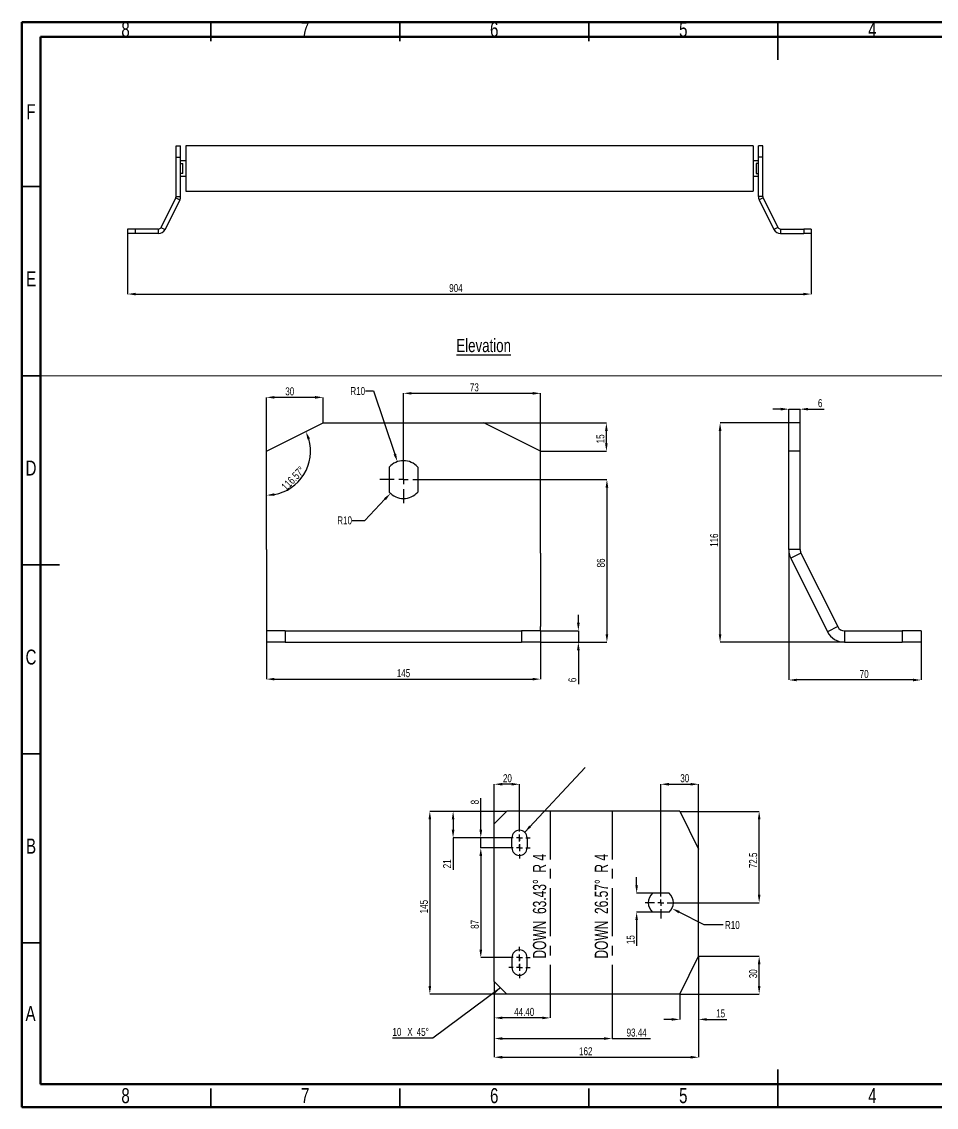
# Model space of a CAD drawing. Header units: millimetres. Extents: x 41 to 1868, y -696 to 319.
# Drawn here: x 40.8 to 282.6, y -696.3 to -409.2 of the extents above; entities that cross this region are included whole.
import ezdxf

# ---------------------------------------------------------------- set-up
doc = ezdxf.new("R2010")
doc.units = ezdxf.units.MM
doc.header["$PDSIZE"] = -1
doc.linetypes.add('CENTERX2', pattern=[20.32, 12.7, -2.54, 2.54, -2.54])
doc.layers.add('FORMAT', color=7, linetype='Continuous')
doc.styles.add('SLDTEXTSTYLE0', font='TXT', dxfattribs={"width": 0.75})
doc.styles.add('SLDTEXTSTYLE14', font='TXT', dxfattribs={"width": 0.676471})
doc.dimstyles.new('SLDDIMSTYLE10', dxfattribs={"dimtxt": 2.116667, "dimasz": 2.116667, "dimexe": 0, "dimexo": 0.625, "dimgap": 0.529167, "dimtad": 1, "dimdec": 0, "dimlfac": 5, "dimrnd": 1e-09, "dimzin": 12, "dimtxsty": 'SLDTEXTSTYLE0', "dimsah": 1, "dimcen": 2.5, "dimazin": 3, "dimtfac": 1, "dimtdec": 0, "dimtmove": 0, "dimatfit": 3, "dimfrac": 2, "dimtzin": 12})
doc.dimstyles.new('SLDDIMSTYLE14', dxfattribs={"dimtxt": 2.116667, "dimasz": 2.116667, "dimexe": 0, "dimexo": 0.625, "dimgap": 0.529167, "dimtad": 1, "dimdec": 0, "dimlfac": 2, "dimrnd": 1e-09, "dimzin": 12, "dimtxsty": 'SLDTEXTSTYLE0', "dimsah": 1, "dimcen": 2.5, "dimazin": 3, "dimtfac": 1, "dimtdec": 0, "dimtmove": 0, "dimatfit": 3, "dimfrac": 2, "dimtzin": 12})
doc.dimstyles.new('SLDDIMSTYLE15', dxfattribs={"dimtxt": 2.116667, "dimasz": 2.116667, "dimexe": 0, "dimexo": 0.625, "dimgap": 0.529167, "dimtad": 1, "dimlfac": 2, "dimzin": 12, "dimtxsty": 'SLDTEXTSTYLE0', "dimsah": 1, "dimcen": 2.5, "dimazin": 3, "dimtfac": 1, "dimtmove": 0, "dimatfit": 3, "dimfrac": 2, "dimtzin": 12})
doc.dimstyles.new('SLDDIMSTYLE16', dxfattribs={"dimtxt": 2.116667, "dimasz": 2.116667, "dimexe": 0, "dimexo": 0.625, "dimgap": 0.529167, "dimtad": 1, "dimdec": 0, "dimlfac": 2, "dimrnd": 1e-09, "dimzin": 12, "dimtxsty": 'SLDTEXTSTYLE0', "dimsah": 1, "dimcen": 2.5, "dimazin": 3, "dimtfac": 1, "dimtdec": 0, "dimtmove": 0, "dimatfit": 0, "dimfrac": 2, "dimtzin": 12})
doc.dimstyles.new('SLDDIMSTYLE26', dxfattribs={"dimtxt": 2.116667, "dimasz": 2.116667, "dimexe": 0, "dimexo": 0.625, "dimgap": 0.529167, "dimtad": 1, "dimdec": 0, "dimlfac": 3, "dimrnd": 1e-09, "dimzin": 12, "dimtxsty": 'SLDTEXTSTYLE0', "dimsah": 1, "dimcen": 2.5, "dimazin": 3, "dimtfac": 1, "dimtdec": 0, "dimtmove": 0, "dimatfit": 3, "dimfrac": 2, "dimtzin": 12})
doc.dimstyles.new('SLDDIMSTYLE27', dxfattribs={"dimtxt": 2.116667, "dimasz": 2.116667, "dimexe": 0, "dimexo": 0.625, "dimgap": 0.529167, "dimtad": 1, "dimdec": 0, "dimlfac": 3, "dimrnd": 1e-09, "dimzin": 12, "dimtxsty": 'SLDTEXTSTYLE0', "dimsah": 1, "dimcen": 2.5, "dimazin": 3, "dimtfac": 1, "dimtdec": 0, "dimtmove": 0, "dimatfit": 0, "dimfrac": 2, "dimtzin": 12})
doc.dimstyles.new('SLDDIMSTYLE43', dxfattribs={"dimtxt": 2.116667, "dimasz": 2.116667, "dimexe": 0, "dimexo": 0.625, "dimgap": 0.529167, "dimtad": 1, "dimdec": 0, "dimlfac": 3, "dimrnd": 1e-09, "dimzin": 12, "dimtxsty": 'SLDTEXTSTYLE0', "dimsah": 1, "dimcen": 0, "dimazin": 3, "dimtfac": 1, "dimtdec": 0, "dimtmove": 0, "dimatfit": 3, "dimfrac": 2, "dimtzin": 12})
doc.dimstyles.new('SLDDIMSTYLE44', dxfattribs={"dimtxt": 2.116667, "dimasz": 2.116667, "dimexe": 0, "dimexo": 0.625, "dimgap": 0.529167, "dimtad": 1, "dimdec": 1, "dimlfac": 3, "dimrnd": 1e-09, "dimzin": 12, "dimtxsty": 'SLDTEXTSTYLE0', "dimsah": 1, "dimcen": 2.5, "dimazin": 3, "dimtfac": 1, "dimtdec": 1, "dimtmove": 0, "dimatfit": 3, "dimfrac": 2, "dimtzin": 12})
doc.dimstyles.new('SLDDIMSTYLE45', dxfattribs={"dimtxt": 2.116667, "dimasz": 2.116667, "dimexe": 0, "dimexo": 0.625, "dimgap": 0.529167, "dimtad": 1, "dimlfac": 3, "dimrnd": 1e-09, "dimzin": 4, "dimtxsty": 'SLDTEXTSTYLE0', "dimsah": 1, "dimcen": 2.5, "dimazin": 1, "dimtfac": 1, "dimtmove": 0, "dimatfit": 0, "dimfrac": 2, "dimtzin": 12})
doc.dimstyles.new('SLDDIMSTYLE46', dxfattribs={"dimtxt": 2.116667, "dimasz": 2.116667, "dimexe": 0, "dimexo": 0.625, "dimgap": 0.529167, "dimtad": 1, "dimlfac": 3, "dimrnd": 1e-09, "dimzin": 12, "dimtxsty": 'SLDTEXTSTYLE0', "dimsah": 1, "dimcen": 2.5, "dimazin": 3, "dimtfac": 1, "dimtmove": 0, "dimatfit": 3, "dimfrac": 2, "dimtzin": 12})
doc.dimstyles.new('SLDDIMSTYLE47', dxfattribs={"dimtxt": 2.116667, "dimasz": 2.116667, "dimexe": 0, "dimexo": 0.625, "dimgap": 0.529167, "dimtad": 1, "dimdec": 0, "dimlfac": 2, "dimrnd": 1e-09, "dimzin": 12, "dimtxsty": 'SLDTEXTSTYLE0', "dimsah": 1, "dimcen": 0, "dimazin": 3, "dimtfac": 1, "dimtdec": 0, "dimtmove": 0, "dimatfit": 3, "dimfrac": 2, "dimtzin": 12})

# ---------------------------------------------------------------- blocks, each defined once
blk = doc.blocks.new('*D967')
at = {"layer": 'Defpoints', "color": 0}
for p in [(68.77, -465.2), (249.57, -465.2), (249.57, -481.2)]:
    blk.add_point(p, dxfattribs=at)
at = {"layer": 'FORMAT', "color": 0, "lineweight": -2}
for p, q in [((68.77, -465.26), (68.77, -481.2)), ((249.57, -465.26), (249.57, -481.2)), ((70.89, -481.2), (247.45, -481.2))]:
    blk.add_line(p, q, dxfattribs=at)
at = {"layer": 'FORMAT', "color": 0}
for points in [[(70.89, -480.85), (70.89, -481.55), (68.77, -481.2)], [(247.45, -480.85), (247.45, -481.55), (249.57, -481.2)]]:
    blk.add_solid(points, dxfattribs=at)
at = {"layer": 'FORMAT', "color": 0, "insert": (155.59, -478.55), "char_height": 2.117, "attachment_point": 2, "style": 'SLDTEXTSTYLE0'}
blk.add_mtext('\\A1;904', dxfattribs=at)
blk = doc.blocks.new('*D970')
at = {"layer": 'Defpoints', "color": 0}
for p in [(169.07, -618.01), (148.69, -666.34), (169.07, -666.34)]:
    blk.add_point(p, dxfattribs=at)
at = {"layer": 'FORMAT', "color": 0, "lineweight": -2}
for p, q in [((169.01, -618.01), (148.69, -618.01)), ((148.69, -620.12), (148.69, -664.22)), ((169.01, -666.34), (148.69, -666.34))]:
    blk.add_line(p, q, dxfattribs=at)
at = {"layer": 'FORMAT', "color": 0}
for points in [[(148.34, -620.12), (149.04, -620.12), (148.69, -618.01)], [(148.34, -664.22), (149.04, -664.22), (148.69, -666.34)]]:
    blk.add_solid(points, dxfattribs=at)
at = {"layer": 'FORMAT', "color": 0, "insert": (146.05, -643.21), "char_height": 2.117, "attachment_point": 2, "rotation": 90, "style": 'SLDTEXTSTYLE0'}
blk.add_mtext('\\A1;145', dxfattribs=at)
blk = doc.blocks.new('*D971')
at = {"layer": 'Defpoints', "color": 0}
for p in [(219.78, -656.34), (165.74, -663.01), (219.78, -683.05)]:
    blk.add_point(p, dxfattribs=at)
at = {"layer": 'FORMAT', "color": 0, "lineweight": -2}
for p, q in [((219.78, -656.4), (219.78, -683.05)), ((165.74, -663.07), (165.74, -683.05)), ((167.86, -683.05), (217.66, -683.05))]:
    blk.add_line(p, q, dxfattribs=at)
at = {"layer": 'FORMAT', "color": 0}
for points in [[(167.86, -682.69), (167.86, -683.4), (165.74, -683.05)], [(217.66, -682.69), (217.66, -683.4), (219.78, -683.05)]]:
    blk.add_solid(points, dxfattribs=at)
at = {"layer": 'FORMAT', "color": 0, "insert": (189.92, -680.4), "char_height": 2.117, "attachment_point": 2, "style": 'SLDTEXTSTYLE0'}
blk.add_mtext('\\A1;162', dxfattribs=at)
blk = doc.blocks.new('SW_CHAMFER_DIMENSION_2')
at = {"layer": 'FORMAT', "color": 0}
for p, q in [((28.6, 13.35), (10.66, 0)), ((10.66, 0), (0, 0))]:
    blk.add_line(p, q, dxfattribs=at)
blk.add_solid([(28.6, 13.35), (26.7, 12.35), (27.09, 11.82)], dxfattribs=at)
at = {"layer": 'FORMAT', "color": 0, "attachment_point": 1, "style": 'SLDTEXTSTYLE0'}
for s, insert, char_height in [('10', (0, 2.73), 2.117), ('X', (3.92, 2.73), 2.12), ('45°', (6.4, 2.73), 2.117)]:
    blk.add_mtext(s, dxfattribs=dict(at, insert=insert, char_height=char_height))
blk = doc.blocks.new('*D972')
at = {"layer": 'Defpoints', "color": 0}
for p in [(219.78, -656.34), (214.78, -666.34), (219.78, -673.04)]:
    blk.add_point(p, dxfattribs=at)
at = {"layer": 'FORMAT', "color": 0, "lineweight": -2}
for p, q in [((219.78, -656.4), (219.78, -673.04)), ((214.78, -666.4), (214.78, -673.04)), ((212.66, -673.04), (210.55, -673.04)), ((221.9, -673.04), (227.19, -673.04))]:
    blk.add_line(p, q, dxfattribs=at)
at = {"layer": 'FORMAT', "color": 0}
for points in [[(212.66, -672.69), (212.66, -673.39), (214.78, -673.04)], [(221.9, -672.69), (221.9, -673.39), (219.78, -673.04)]]:
    blk.add_solid(points, dxfattribs=at)
at = {"layer": 'FORMAT', "color": 0, "insert": (225.6, -670.39), "char_height": 2.117, "attachment_point": 2, "style": 'SLDTEXTSTYLE0'}
blk.add_mtext('\\A1;15', dxfattribs=at)
blk = doc.blocks.new('*D973')
at = {"layer": 'Defpoints', "color": 0}
for p in [(219.78, -656.34), (235.78, -656.34), (214.78, -666.34)]:
    blk.add_point(p, dxfattribs=at)
at = {"layer": 'FORMAT', "color": 0, "lineweight": -2}
for p, q in [((219.84, -656.34), (235.78, -656.34)), ((235.78, -664.22), (235.78, -658.46)), ((214.84, -666.34), (235.78, -666.34))]:
    blk.add_line(p, q, dxfattribs=at)
at = {"layer": 'FORMAT', "color": 0}
for points in [[(235.43, -658.46), (236.13, -658.46), (235.78, -656.34)], [(235.43, -664.22), (236.13, -664.22), (235.78, -666.34)]]:
    blk.add_solid(points, dxfattribs=at)
at = {"layer": 'FORMAT', "color": 0, "insert": (233.13, -660.98), "char_height": 2.117, "attachment_point": 2, "rotation": 90, "style": 'SLDTEXTSTYLE0'}
blk.add_mtext('\\A1;30', dxfattribs=at)
blk = doc.blocks.new('*D974')
at = {"layer": 'Defpoints', "color": 0}
for p in [(165.74, -610.84), (165.74, -621.34), (172.41, -622.17)]:
    blk.add_point(p, dxfattribs=at)
at = {"layer": 'FORMAT', "color": 0, "lineweight": -2}
for p, q in [((165.74, -621.28), (165.74, -610.84)), ((170.29, -610.84), (167.86, -610.84)), ((172.41, -622.11), (172.41, -610.84))]:
    blk.add_line(p, q, dxfattribs=at)
at = {"layer": 'FORMAT', "color": 0}
for points in [[(167.86, -610.49), (167.86, -611.19), (165.74, -610.84)], [(170.29, -610.49), (170.29, -611.19), (172.41, -610.84)]]:
    blk.add_solid(points, dxfattribs=at)
at = {"layer": 'FORMAT', "color": 0, "insert": (169.21, -608.19), "char_height": 2.117, "attachment_point": 2, "style": 'SLDTEXTSTYLE0'}
blk.add_mtext('\\A1;20', dxfattribs=at)
blk = doc.blocks.new('*D975')
at = {"layer": 'Defpoints', "color": 0}
for p in [(154.84, -618.01), (169.07, -618.01), (169.57, -625.01)]:
    blk.add_point(p, dxfattribs=at)
at = {"layer": 'FORMAT', "color": 0, "lineweight": -2}
for p, q in [((169.01, -618.01), (154.84, -618.01)), ((154.84, -620.12), (154.84, -622.89)), ((169.51, -625.01), (154.84, -625.01)), ((154.84, -625.01), (154.84, -633.49))]:
    blk.add_line(p, q, dxfattribs=at)
at = {"layer": 'FORMAT', "color": 0}
for points in [[(154.49, -620.12), (155.19, -620.12), (154.84, -618.01)], [(154.49, -622.89), (155.19, -622.89), (154.84, -625.01)]]:
    blk.add_solid(points, dxfattribs=at)
at = {"layer": 'FORMAT', "color": 0, "insert": (152.19, -631.9), "char_height": 2.117, "attachment_point": 2, "rotation": 90, "style": 'SLDTEXTSTYLE0'}
blk.add_mtext('\\A1;21', dxfattribs=at)
blk = doc.blocks.new('*D976')
at = {"layer": 'Defpoints', "color": 0}
for p in [(162.16, -625.01), (170.41, -625.01), (170.41, -627.67)]:
    blk.add_point(p, dxfattribs=at)
at = {"layer": 'FORMAT', "color": 0, "lineweight": -2}
for p, q in [((162.16, -622.89), (162.16, -614.51)), ((170.34, -625.01), (162.16, -625.01)), ((162.16, -627.67), (162.16, -625.01)), ((170.34, -627.67), (162.16, -627.67)), ((162.16, -629.79), (162.16, -631.91))]:
    blk.add_line(p, q, dxfattribs=at)
at = {"layer": 'FORMAT', "color": 0}
for points in [[(161.81, -622.89), (162.52, -622.89), (162.16, -625.01)], [(161.81, -629.79), (162.52, -629.79), (162.16, -627.67)]]:
    blk.add_solid(points, dxfattribs=at)
at = {"layer": 'FORMAT', "color": 0, "insert": (159.52, -615.57), "char_height": 2.117, "attachment_point": 2, "rotation": 90, "style": 'SLDTEXTSTYLE0'}
blk.add_mtext('\\A1;8', dxfattribs=at)
blk = doc.blocks.new('*D977')
at = {"layer": 'Defpoints', "color": 0}
for p in [(209.78, -642.17), (212.74, -643.7)]:
    blk.add_point(p, dxfattribs=at)
at = {"layer": 'FORMAT', "color": 0, "lineweight": -2}
for p, q in [((221.2, -648.06), (214.62, -644.67)), ((226.22, -648.06), (221.2, -648.06))]:
    blk.add_line(p, q, dxfattribs=at)
at = {"layer": 'FORMAT', "color": 0}
blk.add_solid([(214.78, -644.36), (214.46, -644.98), (212.74, -643.7)], dxfattribs=at)
at = {"layer": 'FORMAT', "color": 0, "insert": (226.75, -647.01), "char_height": 2.117, "attachment_point": 1, "style": 'SLDTEXTSTYLE0'}
blk.add_mtext('\\A1;R10', dxfattribs=at)
blk = doc.blocks.new('*D979')
at = {"layer": 'Defpoints', "color": 0}
for p in [(214.78, -618.01), (235.78, -618.01), (213.95, -642.17)]:
    blk.add_point(p, dxfattribs=at)
at = {"layer": 'FORMAT', "color": 0, "lineweight": -2}
for p, q in [((214.84, -618.01), (235.78, -618.01)), ((235.78, -640.06), (235.78, -620.12)), ((214.01, -642.17), (235.78, -642.17))]:
    blk.add_line(p, q, dxfattribs=at)
at = {"layer": 'FORMAT', "color": 0}
for points in [[(235.43, -620.12), (236.13, -620.12), (235.78, -618.01)], [(235.43, -640.06), (236.13, -640.06), (235.78, -642.17)]]:
    blk.add_solid(points, dxfattribs=at)
at = {"layer": 'FORMAT', "color": 0, "insert": (233.13, -630.98), "char_height": 2.117, "attachment_point": 2, "rotation": 90, "style": 'SLDTEXTSTYLE0'}
blk.add_mtext('\\A1;72.5', dxfattribs=at)
blk = doc.blocks.new('*D980')
at = {"layer": 'Defpoints', "color": 0}
for p in [(219.78, -610.84), (219.78, -628.01), (209.78, -638.01)]:
    blk.add_point(p, dxfattribs=at)
at = {"layer": 'FORMAT', "color": 0, "lineweight": -2}
for p, q in [((209.78, -637.94), (209.78, -610.84)), ((211.9, -610.84), (217.66, -610.84)), ((219.78, -627.94), (219.78, -610.84))]:
    blk.add_line(p, q, dxfattribs=at)
at = {"layer": 'FORMAT', "color": 0}
for points in [[(211.9, -610.49), (211.9, -611.19), (209.78, -610.84)], [(217.66, -610.49), (217.66, -611.19), (219.78, -610.84)]]:
    blk.add_solid(points, dxfattribs=at)
at = {"layer": 'FORMAT', "color": 0, "insert": (216.11, -608.19), "char_height": 2.117, "attachment_point": 2, "style": 'SLDTEXTSTYLE0'}
blk.add_mtext('\\A1;30', dxfattribs=at)
blk = doc.blocks.new('*D981')
at = {"layer": 'Defpoints', "color": 0}
for p in [(203.38, -639.67), (207.58, -639.67), (207.58, -644.67)]:
    blk.add_point(p, dxfattribs=at)
at = {"layer": 'FORMAT', "color": 0, "lineweight": -2}
for p, q in [((203.38, -637.56), (203.38, -635.44)), ((207.51, -639.67), (203.38, -639.67)), ((207.51, -644.67), (203.38, -644.67)), ((203.38, -646.79), (203.38, -653.54))]:
    blk.add_line(p, q, dxfattribs=at)
at = {"layer": 'FORMAT', "color": 0}
for points in [[(203.03, -637.56), (203.73, -637.56), (203.38, -639.67)], [(203.03, -646.79), (203.73, -646.79), (203.38, -644.67)]]:
    blk.add_solid(points, dxfattribs=at)
at = {"layer": 'FORMAT', "color": 0, "insert": (200.74, -651.95), "char_height": 2.117, "attachment_point": 2, "rotation": 90, "style": 'SLDTEXTSTYLE0'}
blk.add_mtext('\\A1;15', dxfattribs=at)
blk = doc.blocks.new('*D982')
at = {"layer": 'Defpoints', "color": 0}
for p in [(165.74, -663.01), (180.54, -666.34), (165.74, -672.64)]:
    blk.add_point(p, dxfattribs=at)
at = {"layer": 'FORMAT', "color": 0, "lineweight": -2}
for p, q in [((165.74, -663.07), (165.74, -672.64)), ((180.54, -666.4), (180.54, -672.64)), ((178.42, -672.64), (167.86, -672.64))]:
    blk.add_line(p, q, dxfattribs=at)
at = {"layer": 'FORMAT', "color": 0}
for points in [[(167.86, -672.29), (167.86, -672.99), (165.74, -672.64)], [(178.42, -672.29), (178.42, -672.99), (180.54, -672.64)]]:
    blk.add_solid(points, dxfattribs=at)
at = {"layer": 'FORMAT', "color": 0, "insert": (173.65, -669.99), "char_height": 2.117, "attachment_point": 2, "style": 'SLDTEXTSTYLE0'}
blk.add_mtext('\\A1;44.40', dxfattribs=at)
blk = doc.blocks.new('*D983')
at = {"layer": 'Defpoints', "color": 0}
for p in [(165.74, -663.01), (196.89, -666.34), (196.89, -678.1)]:
    blk.add_point(p, dxfattribs=at)
at = {"layer": 'FORMAT', "color": 0, "lineweight": -2}
for p, q in [((165.74, -663.07), (165.74, -678.1)), ((196.89, -666.4), (196.89, -678.1)), ((167.86, -678.1), (194.77, -678.1)), ((196.89, -678.1), (207.09, -678.1))]:
    blk.add_line(p, q, dxfattribs=at)
at = {"layer": 'FORMAT', "color": 0}
for points in [[(167.86, -677.75), (167.86, -678.46), (165.74, -678.1)], [(194.77, -677.75), (194.77, -678.46), (196.89, -678.1)]]:
    blk.add_solid(points, dxfattribs=at)
at = {"layer": 'FORMAT', "color": 0, "insert": (203.38, -675.46), "char_height": 2.117, "attachment_point": 2, "style": 'SLDTEXTSTYLE0'}
blk.add_mtext('\\A1;93.44', dxfattribs=at)
blk = doc.blocks.new('*D984')
at = {"layer": 'Defpoints', "color": 0}
for p in [(169.57, -627.67), (162.16, -656.67), (169.57, -656.67)]:
    blk.add_point(p, dxfattribs=at)
at = {"layer": 'FORMAT', "color": 0, "lineweight": -2}
for p, q in [((169.51, -627.67), (162.16, -627.67)), ((162.16, -629.79), (162.16, -654.56)), ((169.51, -656.67), (162.16, -656.67))]:
    blk.add_line(p, q, dxfattribs=at)
at = {"layer": 'FORMAT', "color": 0}
for points in [[(161.81, -629.79), (162.52, -629.79), (162.16, -627.67)], [(161.81, -654.56), (162.52, -654.56), (162.16, -656.67)]]:
    blk.add_solid(points, dxfattribs=at)
at = {"layer": 'FORMAT', "color": 0, "insert": (159.52, -647.9), "char_height": 2.117, "attachment_point": 2, "rotation": 90, "style": 'SLDTEXTSTYLE0'}
blk.add_mtext('\\A1;87', dxfattribs=at)
blk = doc.blocks.new('SW_CENTERMARKSYMBOL_80')
at = {"layer": 'FORMAT', "color": 0}
for p, q in [((-1.67, 0), (-2.83, 0)), ((0, 0), (-0.83, 0)), ((0, 1.67), (0, 2.83)), ((0, 0), (0, 0.83)), ((0, 0), (0, -0.83)), ((0, 0), (0.83, 0)), ((1.67, 0), (2.83, 0)), ((0, -1.67), (0, -2.83))]:
    blk.add_line(p, q, dxfattribs=at)
blk = doc.blocks.new('SW_CENTERMARKSYMBOL_81')
at = {"layer": 'FORMAT', "color": 0}
for p, q in [((-1.67, 0), (-2.83, 0)), ((0, 0), (-0.83, 0)), ((0, 1.67), (0, 2.83)), ((0, 0), (0, 0.83)), ((0, 0), (0, -0.83)), ((0, 0), (0.83, 0)), ((1.67, 0), (2.83, 0)), ((0, -1.67), (0, -2.83))]:
    blk.add_line(p, q, dxfattribs=at)
blk = doc.blocks.new('SW_CENTERMARKSYMBOL_82')
at = {"layer": 'FORMAT', "color": 0}
for p, q in [((-1.67, 0), (-2.83, 0)), ((0, 0), (-0.83, 0)), ((0, 1.67), (0, 2.83)), ((0, 0), (0, 0.83)), ((0, 0), (0, -0.83)), ((0, 0), (0.83, 0)), ((1.67, 0), (2.83, 0)), ((0, -1.67), (0, -2.83))]:
    blk.add_line(p, q, dxfattribs=at)
blk = doc.blocks.new('SW_CENTERMARKSYMBOL_83')
at = {"layer": 'FORMAT', "color": 0}
for p, q in [((-1.67, 0), (-2.83, 0)), ((0, 0), (-0.83, 0)), ((0, 1.67), (0, 2.83)), ((0, 0), (0, 0.83)), ((0, 0), (0, -0.83)), ((0, 0), (0.83, 0)), ((1.67, 0), (2.83, 0)), ((0, -1.67), (0, -2.83))]:
    blk.add_line(p, q, dxfattribs=at)
blk = doc.blocks.new('SW_CENTERMARKSYMBOL_84')
at = {"layer": 'FORMAT', "color": 0}
for p, q in [((0, 1.67), (0, 4.17)), ((-1.67, 0), (-4.17, 0)), ((0, 0), (-0.83, 0)), ((0, 0), (0, 0.83)), ((0, 0), (0, -0.83)), ((0, 0), (0.83, 0)), ((1.67, 0), (4.17, 0)), ((0, -1.67), (0, -4.17))]:
    blk.add_line(p, q, dxfattribs=at)
blk = doc.blocks.new('*D985')
at = {"layer": 'Defpoints', "color": 0}
for p in [(243.63, -548.8), (278.63, -573.27), (243.63, -583.27)]:
    blk.add_point(p, dxfattribs=at)
at = {"layer": 'FORMAT', "color": 0, "lineweight": -2}
for p, q in [((243.63, -548.86), (243.63, -583.27)), ((278.63, -573.33), (278.63, -583.27)), ((276.51, -583.27), (245.74, -583.27))]:
    blk.add_line(p, q, dxfattribs=at)
at = {"layer": 'FORMAT', "color": 0}
for points in [[(245.74, -582.92), (245.74, -583.62), (243.63, -583.27)], [(276.51, -582.92), (276.51, -583.62), (278.63, -583.27)]]:
    blk.add_solid(points, dxfattribs=at)
at = {"layer": 'FORMAT', "color": 0, "insert": (263.55, -580.62), "char_height": 2.117, "attachment_point": 2, "style": 'SLDTEXTSTYLE0'}
blk.add_mtext('\\A1;70', dxfattribs=at)
blk = doc.blocks.new('*D986')
at = {"layer": 'Defpoints', "color": 0}
for p in [(225.45, -515.27), (243.63, -515.27), (258.36, -573.27)]:
    blk.add_point(p, dxfattribs=at)
at = {"layer": 'FORMAT', "color": 0, "lineweight": -2}
for p, q in [((243.56, -515.27), (225.45, -515.27)), ((225.45, -571.15), (225.45, -517.38)), ((258.3, -573.27), (225.45, -573.27))]:
    blk.add_line(p, q, dxfattribs=at)
at = {"layer": 'FORMAT', "color": 0}
for points in [[(225.1, -517.38), (225.8, -517.38), (225.45, -515.27)], [(225.1, -571.15), (225.8, -571.15), (225.45, -573.27)]]:
    blk.add_solid(points, dxfattribs=at)
at = {"layer": 'FORMAT', "color": 0, "insert": (222.81, -546.29), "char_height": 2.117, "attachment_point": 2, "rotation": 90, "style": 'SLDTEXTSTYLE0'}
blk.add_mtext('\\A1;116', dxfattribs=at)
blk = doc.blocks.new('*D987')
at = {"layer": 'Defpoints', "color": 0}
for p in [(243.63, -511.64), (243.63, -515.27), (246.63, -515.27)]:
    blk.add_point(p, dxfattribs=at)
at = {"layer": 'FORMAT', "color": 0, "lineweight": -2}
for p, q in [((241.51, -511.64), (239.39, -511.64)), ((243.63, -515.21), (243.63, -511.64)), ((243.63, -511.64), (246.63, -511.64)), ((246.63, -515.21), (246.63, -511.64)), ((248.74, -511.64), (252.98, -511.64))]:
    blk.add_line(p, q, dxfattribs=at)
at = {"layer": 'FORMAT', "color": 0}
for points in [[(241.51, -511.28), (241.51, -511.99), (243.63, -511.64)], [(248.74, -511.28), (248.74, -511.99), (246.63, -511.64)]]:
    blk.add_solid(points, dxfattribs=at)
at = {"layer": 'FORMAT', "color": 0, "insert": (251.92, -508.99), "char_height": 2.117, "attachment_point": 2, "style": 'SLDTEXTSTYLE0'}
blk.add_mtext('\\A1;6', dxfattribs=at)
blk = doc.blocks.new('*D988')
at = {"layer": 'Defpoints', "color": 0}
for p in [(177.97, -570.27), (187.97, -570.27), (177.97, -573.27)]:
    blk.add_point(p, dxfattribs=at)
at = {"layer": 'FORMAT', "color": 0, "lineweight": -2}
for p, q in [((187.97, -568.15), (187.97, -566.03)), ((178.03, -570.27), (187.97, -570.27)), ((187.97, -570.27), (187.97, -573.27)), ((178.03, -573.27), (187.97, -573.27)), ((187.97, -575.38), (187.97, -584.33))]:
    blk.add_line(p, q, dxfattribs=at)
at = {"layer": 'FORMAT', "color": 0}
for points in [[(187.62, -568.15), (188.33, -568.15), (187.97, -570.27)], [(187.62, -575.38), (188.33, -575.38), (187.97, -573.27)]]:
    blk.add_solid(points, dxfattribs=at)
at = {"layer": 'FORMAT', "color": 0, "insert": (185.33, -583.27), "char_height": 2.117, "attachment_point": 2, "rotation": 90, "style": 'SLDTEXTSTYLE0'}
blk.add_mtext('\\A1;6', dxfattribs=at)
blk = doc.blocks.new('*D989')
at = {"layer": 'Defpoints', "color": 0}
for p in [(177.97, -507.45), (177.97, -522.77), (141.72, -530.27)]:
    blk.add_point(p, dxfattribs=at)
at = {"layer": 'FORMAT', "color": 0, "lineweight": -2}
for p, q in [((141.72, -530.21), (141.72, -507.45)), ((143.84, -507.45), (175.86, -507.45)), ((177.97, -522.71), (177.97, -507.45))]:
    blk.add_line(p, q, dxfattribs=at)
at = {"layer": 'FORMAT', "color": 0}
for points in [[(143.84, -507.1), (143.84, -507.8), (141.72, -507.45)], [(175.86, -507.1), (175.86, -507.8), (177.97, -507.45)]]:
    blk.add_solid(points, dxfattribs=at)
at = {"layer": 'FORMAT', "color": 0, "insert": (160.46, -504.8), "char_height": 2.117, "attachment_point": 2, "style": 'SLDTEXTSTYLE0'}
blk.add_mtext('\\A1;73', dxfattribs=at)
blk = doc.blocks.new('*D990')
at = {"layer": 'Defpoints', "color": 0}
for p in [(140.11, -525.53), (141.72, -530.27)]:
    blk.add_point(p, dxfattribs=at)
at = {"layer": 'FORMAT', "color": 0, "lineweight": -2}
for p, q in [((131.65, -506.83), (133.76, -506.83)), ((133.76, -506.83), (139.43, -523.53))]:
    blk.add_line(p, q, dxfattribs=at)
at = {"layer": 'FORMAT', "color": 0}
blk.add_solid([(139.77, -523.42), (139.1, -523.64), (140.11, -525.53)], dxfattribs=at)
at = {"layer": 'FORMAT', "color": 0, "insert": (127.68, -505.78), "char_height": 2.117, "attachment_point": 1, "style": 'SLDTEXTSTYLE0'}
blk.add_mtext('\\A1;R10', dxfattribs=at)
blk = doc.blocks.new('*D991')
at = {"layer": 'Defpoints', "color": 0}
for p in [(120.47, -515.27), (105.47, -522.77), (105.47, -522.77), (116.86, -525.25), (105.47, -549.69)]:
    blk.add_point(p, dxfattribs=at)
at = {"layer": 'FORMAT', "color": 0, "lineweight": -2}
blk.add_arc((105.47, -522.77), 11.66, 280.4193, 16.1458, dxfattribs=at)
at = {"layer": 'FORMAT', "color": 0}
for points in [[(116.34, -519.66), (117, -519.4), (115.9, -517.56)], [(107.61, -534.58), (107.55, -533.88), (105.47, -534.42)]]:
    blk.add_solid(points, dxfattribs=at)
at = {"layer": 'FORMAT', "color": 0, "insert": (109.22, -531.87), "char_height": 2.1167, "attachment_point": 1, "rotation": 46.1365, "style": 'SLDTEXTSTYLE0'}
blk.add_mtext('\\A1;116.57°', dxfattribs=at)
blk = doc.blocks.new('*D992')
at = {"layer": 'Defpoints', "color": 0}
for p in [(105.47, -573.27), (177.97, -573.27), (177.97, -583.04)]:
    blk.add_point(p, dxfattribs=at)
at = {"layer": 'FORMAT', "color": 0, "lineweight": -2}
for p, q in [((105.47, -573.33), (105.47, -583.04)), ((177.97, -573.33), (177.97, -583.04)), ((107.59, -583.04), (175.86, -583.04))]:
    blk.add_line(p, q, dxfattribs=at)
at = {"layer": 'FORMAT', "color": 0}
for points in [[(107.59, -582.69), (107.59, -583.4), (105.47, -583.04)], [(175.86, -582.69), (175.86, -583.4), (177.97, -583.04)]]:
    blk.add_solid(points, dxfattribs=at)
at = {"layer": 'FORMAT', "color": 0, "insert": (141.72, -580.4), "char_height": 2.117, "attachment_point": 2, "style": 'SLDTEXTSTYLE0'}
blk.add_mtext('\\A1;145', dxfattribs=at)
blk = doc.blocks.new('*D993')
at = {"layer": 'Defpoints', "color": 0}
for p in [(147.97, -530.27), (177.97, -573.27), (195.52, -573.27)]:
    blk.add_point(p, dxfattribs=at)
at = {"layer": 'FORMAT', "color": 0, "lineweight": -2}
for p, q in [((148.03, -530.27), (195.52, -530.27)), ((195.52, -532.38), (195.52, -571.15)), ((178.03, -573.27), (195.52, -573.27))]:
    blk.add_line(p, q, dxfattribs=at)
at = {"layer": 'FORMAT', "color": 0}
for points in [[(195.17, -532.38), (195.87, -532.38), (195.52, -530.27)], [(195.17, -571.15), (195.87, -571.15), (195.52, -573.27)]]:
    blk.add_solid(points, dxfattribs=at)
at = {"layer": 'FORMAT', "color": 0, "insert": (192.87, -552.3), "char_height": 2.117, "attachment_point": 2, "rotation": 90, "style": 'SLDTEXTSTYLE0'}
blk.add_mtext('\\A1;86', dxfattribs=at)
blk = doc.blocks.new('*D994')
at = {"layer": 'Defpoints', "color": 0}
for p in [(141.72, -530.27), (138.29, -533.9)]:
    blk.add_point(p, dxfattribs=at)
at = {"layer": 'FORMAT', "color": 0, "lineweight": -2}
for p, q in [((131.53, -541.05), (136.83, -535.44)), ((128.18, -541.05), (131.53, -541.05))]:
    blk.add_line(p, q, dxfattribs=at)
at = {"layer": 'FORMAT', "color": 0}
blk.add_solid([(136.58, -535.2), (137.09, -535.68), (138.29, -533.9)], dxfattribs=at)
at = {"layer": 'FORMAT', "color": 0, "insert": (124.21, -539.99), "char_height": 2.117, "attachment_point": 1, "style": 'SLDTEXTSTYLE0'}
blk.add_mtext('\\A1;R10', dxfattribs=at)
blk = doc.blocks.new('*D995')
at = {"layer": 'Defpoints', "color": 0}
for p in [(105.47, -508.52), (120.47, -515.27), (105.47, -522.77)]:
    blk.add_point(p, dxfattribs=at)
at = {"layer": 'FORMAT', "color": 0, "lineweight": -2}
for p, q in [((105.47, -522.71), (105.47, -508.52)), ((118.36, -508.52), (107.59, -508.52)), ((120.47, -515.21), (120.47, -508.52))]:
    blk.add_line(p, q, dxfattribs=at)
at = {"layer": 'FORMAT', "color": 0}
for points in [[(107.59, -508.16), (107.59, -508.87), (105.47, -508.52)], [(118.36, -508.16), (118.36, -508.87), (120.47, -508.52)]]:
    blk.add_solid(points, dxfattribs=at)
at = {"layer": 'FORMAT', "color": 0, "insert": (111.65, -505.87), "char_height": 2.117, "attachment_point": 2, "style": 'SLDTEXTSTYLE0'}
blk.add_mtext('\\A1;30', dxfattribs=at)
blk = doc.blocks.new('*D996')
at = {"layer": 'Defpoints', "color": 0}
for p in [(162.97, -515.27), (195.38, -515.27), (177.97, -522.77)]:
    blk.add_point(p, dxfattribs=at)
at = {"layer": 'FORMAT', "color": 0, "lineweight": -2}
for p, q in [((163.03, -515.27), (195.38, -515.27)), ((195.38, -520.65), (195.38, -517.38)), ((178.03, -522.77), (195.38, -522.77))]:
    blk.add_line(p, q, dxfattribs=at)
at = {"layer": 'FORMAT', "color": 0}
for points in [[(195.03, -517.38), (195.73, -517.38), (195.38, -515.27)], [(195.03, -520.65), (195.73, -520.65), (195.38, -522.77)]]:
    blk.add_solid(points, dxfattribs=at)
at = {"layer": 'FORMAT', "color": 0, "insert": (192.73, -519.49), "char_height": 2.117, "attachment_point": 2, "rotation": 90, "style": 'SLDTEXTSTYLE0'}
blk.add_mtext('\\A1;15', dxfattribs=at)
blk = doc.blocks.new('SW_CENTERMARKSYMBOL_85')
at = {"layer": 'FORMAT', "color": 0}
for p, q in [((0, 2.5), (0, 6.25)), ((-2.5, 0), (-6.25, 0)), ((0, 0), (-1.25, 0)), ((0, 0), (0, 1.25)), ((0, 0), (0, -1.25)), ((0, 0), (1.25, 0)), ((2.5, 0), (6.25, 0)), ((0, -2.5), (0, -6.25))]:
    blk.add_line(p, q, dxfattribs=at)

msp = doc.modelspace()

# ---------------------------------------------------------------- linework, layer by layer
at = {"color": 7, "linetype": 'Continuous', "lineweight": 70}
for p, q in [((40.7595, -696.2811), (40.7595, -409.2811)), ((40.7595, -409.2811), (440.7595, -409.2811)), ((45.7595, -690.1476), (45.7595, -413.1476)), ((45.7595, -413.1476), (435.1619, -413.1476)), ((435.1619, -690.1476), (45.7595, -690.1476)), ((440.7595, -696.2811), (40.7595, -696.2811))]:
    msp.add_line(p, q, dxfattribs=at)
at = {"color": 7, "linetype": 'Continuous', "lineweight": 35}
for p, q in [((90.7595, -414.2811), (90.7595, -409.2811)), ((140.7595, -414.2811), (140.7595, -409.2811)), ((190.7595, -414.2811), (190.7595, -409.2811)), ((240.7595, -409.2801), (240.7595, -419.2821)), ((240.7595, -414.2811), (240.7595, -409.2811)), ((45.7595, -452.7811), (40.7595, -452.7811)), ((45.7595, -502.7811), (40.7595, -502.7811)), ((40.7585, -552.7811), (50.7605, -552.7811)), ((45.7595, -552.7811), (40.7595, -552.7811)), ((45.7595, -602.7811), (40.7595, -602.7811)), ((45.7595, -652.7811), (40.7595, -652.7811)), ((240.7595, -696.2821), (240.7595, -686.2801)), ((90.7595, -691.2811), (90.7595, -696.2811)), ((140.7595, -691.2811), (140.7595, -696.2811)), ((190.7595, -691.2811), (190.7595, -696.2811)), ((240.7595, -691.2811), (240.7595, -696.2811))]:
    msp.add_line(p, q, dxfattribs=at)
at = {"color": 7, "linetype": 'Continuous', "lineweight": 25}
for p, q in [((81.5713, -445.0001), (81.5713, -442.0001)), ((81.5713, -442.0001), (82.7713, -442.0001)), ((82.7713, -445.0001), (82.7713, -442.0001)), ((234.1713, -442.0001), (84.1713, -442.0001)), ((84.1713, -442.0001), (84.1713, -454.0001)), ((234.1713, -442.0001), (234.1713, -454.0001)), ((235.5713, -445.0001), (235.5713, -442.0001)), ((236.7713, -442.0001), (235.5713, -442.0001)), ((236.7713, -445.0001), (236.7713, -442.0001)), ((81.5713, -455.4112), (81.5713, -445.0001)), ((81.5713, -445.0001), (82.7713, -445.0001)), ((82.7713, -455.4112), (82.7713, -445.0001)), ((235.5713, -455.4112), (235.5713, -445.0001)), ((236.7713, -445.0001), (235.5713, -445.0001)), ((236.7713, -455.4112), (236.7713, -445.0001)), ((84.1713, -446.0001), (82.7713, -446.0001)), ((82.7713, -446.6772), (83.3713, -446.6772)), ((83.3713, -449.323), (83.3713, -446.6772)), ((235.5713, -446.0001), (234.1713, -446.0001)), ((235.5713, -446.6772), (234.9713, -446.6772)), ((234.9713, -446.6772), (234.9713, -449.323)), ((83.3713, -449.323), (82.7713, -449.323)), ((82.7713, -450.0001), (84.1713, -450.0001)), ((234.1713, -450.0001), (235.5713, -450.0001)), ((234.9713, -449.323), (235.5713, -449.323)), ((81.4868, -455.769), (77.5924, -463.5579)), ((82.5601, -456.3057), (78.6657, -464.0945)), ((81.4868, -455.769), (82.5601, -456.3057)), ((81.5713, -455.4112), (82.7713, -455.4112)), ((84.1713, -454.0001), (234.1713, -454.0001)), ((236.7713, -455.4112), (235.5713, -455.4112)), ((236.8557, -455.769), (235.7824, -456.3057)), ((235.7824, -456.3057), (239.6769, -464.0945)), ((236.8557, -455.769), (240.7502, -463.5579)), ((68.7713, -464.0001), (68.7713, -465.2001)), ((70.7713, -464.0001), (68.7713, -464.0001)), ((70.7713, -464.0001), (70.7713, -465.2001)), ((76.8769, -464.0001), (70.7713, -464.0001)), ((76.8769, -464.0001), (76.8769, -465.2001)), ((77.5924, -463.5579), (78.6657, -464.0945)), ((240.7502, -463.5579), (239.6769, -464.0945)), ((241.4657, -464.0001), (241.4657, -465.2001)), ((241.4657, -464.0001), (247.5713, -464.0001)), ((247.5713, -464.0001), (247.5713, -465.2001)), ((249.5713, -464.0001), (247.5713, -464.0001)), ((249.5713, -464.0001), (249.5713, -465.2001)), ((70.7713, -465.2001), (68.7713, -465.2001)), ((76.8769, -465.2001), (70.7713, -465.2001)), ((241.4657, -465.2001), (247.5713, -465.2001)), ((249.5713, -465.2001), (247.5713, -465.2001)), ((105.4724, -522.768), (120.4724, -515.268)), ((120.4724, -515.268), (162.9724, -515.268)), ((177.9724, -522.768), (162.9724, -515.268)), ((243.6254, -522.768), (243.6254, -515.268)), ((246.6254, -515.268), (243.6254, -515.268)), ((246.6254, -522.768), (246.6254, -515.268)), ((105.4724, -548.7959), (105.4724, -522.768)), ((177.9724, -548.7959), (177.9724, -522.768)), ((246.6254, -522.768), (243.6254, -522.768)), ((243.6254, -548.7959), (243.6254, -522.768)), ((246.6254, -548.7959), (246.6254, -522.768)), ((137.9724, -526.9608), (137.9724, -533.5752)), ((145.4724, -526.9608), (145.4724, -533.5752)), ((105.4724, -548.7959), (105.4724, -549.6903)), ((105.4724, -549.6903), (105.4724, -569.1624)), ((177.9724, -549.6903), (177.9724, -548.7959)), ((177.9724, -549.6903), (177.9724, -569.1624)), ((246.6254, -548.7959), (243.6254, -548.7959)), ((246.8365, -549.6903), (244.1533, -551.0319)), ((244.1533, -551.0319), (253.8893, -570.5041)), ((246.8365, -549.6903), (256.5726, -569.1624)), ((105.4724, -569.1624), (105.4724, -570.268)), ((105.4724, -570.268), (105.4724, -573.268)), ((110.4724, -570.268), (105.4724, -570.268)), ((110.4724, -570.268), (110.4724, -573.268)), ((110.4724, -570.268), (172.9724, -570.268)), ((172.9724, -570.268), (172.9724, -573.268)), ((177.9724, -570.268), (172.9724, -570.268)), ((177.9724, -570.268), (177.9724, -569.1624)), ((177.9724, -570.268), (177.9724, -573.268)), ((256.5726, -569.1624), (253.8893, -570.5041)), ((258.3615, -570.268), (258.3615, -573.268)), ((258.3615, -570.268), (273.6254, -570.268)), ((273.6254, -570.268), (273.6254, -573.268)), ((278.6254, -570.268), (273.6254, -570.268)), ((278.6254, -570.268), (278.6254, -573.268)), ((110.4724, -573.268), (105.4724, -573.268)), ((110.4724, -573.268), (172.9724, -573.268)), ((177.9724, -573.268), (172.9724, -573.268)), ((258.3615, -573.268), (273.6254, -573.268)), ((278.6254, -573.268), (273.6254, -573.268)), ((169.0732, -618.0054), (165.7399, -621.3388)), ((214.78, -618.0054), (169.0732, -618.0054)), ((214.78, -618.0054), (219.78, -628.0054)), ((165.7399, -663.0054), (165.7399, -621.3388)), ((170.4066, -627.6721), (170.4066, -625.0054)), ((174.4066, -625.0054), (174.4066, -627.6721)), ((219.78, -656.3388), (219.78, -628.0054)), ((211.9847, -639.6721), (207.5752, -639.6721)), ((211.9847, -644.6721), (207.5752, -644.6721)), ((170.4066, -656.6721), (170.4066, -659.3388)), ((174.4066, -659.3388), (174.4066, -656.6721)), ((214.78, -666.3388), (219.78, -656.3388)), ((165.7399, -663.0054), (169.0732, -666.3388)), ((214.78, -666.3388), (169.0732, -666.3388))]:
    msp.add_line(p, q, dxfattribs=at)
at = {"color": 7, "linetype": 'Continuous', "lineweight": 18}
msp.add_line((45.7595, -502.7811), (342.0634, -502.7811), dxfattribs=at)
at = {"color": 7, "linetype": 'CENTERX2'}
for p, q in [((180.5409, -618.0054), (180.5409, -666.3388)), ((196.8871, -618.0054), (196.8871, -666.3388))]:
    msp.add_line(p, q, dxfattribs=at)
at = {"color": 7, "linetype": 'Continuous', "lineweight": 25}
for centre, radius, start, end in [((80.7713, -455.4112), 0.8, 333.434949, 360), ((80.7713, -455.4112), 2, 333.434949, 360), ((237.5713, -455.4112), 2, 180, 206.565051), ((237.5713, -455.4112), 0.8, 180, 206.565051), ((76.8769, -463.2001), 0.8, 270, 333.434949), ((76.8769, -463.2001), 2, 270, 333.434949), ((241.4657, -463.2001), 2, 206.565051, 270), ((241.4657, -463.2001), 0.8, 206.565051, 270), ((141.7224, -530.268), 5, 41.409622, 138.590378), ((141.7224, -530.268), 5, 221.409622, 318.590378), ((248.6254, -548.7959), 5, 180, 206.565051), ((248.6254, -548.7959), 2, 180, 206.565051), ((258.3615, -568.268), 5, 206.565051, 270), ((258.3615, -568.268), 2, 206.565051, 270), ((172.4066, -625.0054), 2, 0, 180), ((172.4066, -627.6721), 2, 180, 0), ((209.78, -642.1721), 3.3333, 131.409622, 228.590378), ((209.78, -642.1721), 3.3333, 311.409622, 48.590378), ((172.4066, -656.6721), 2, 0, 180), ((172.4066, -659.3388), 2, 180, 0)]:
    msp.add_arc(centre, radius, start, end, dxfattribs=at)
at = {"layer": 'FORMAT'}
msp.add_line((173.7693, -623.5416), (189.7548, -606.3698), dxfattribs=at)
msp.add_solid([(173.7693, -623.5416), (175.4499, -622.2142), (174.9732, -621.7704)], dxfattribs=at)

# ---------------------------------------------------------------- block references
for name, p in [('SW_CENTERMARKSYMBOL_85', (141.7224, -530.268)), ('SW_CENTERMARKSYMBOL_81', (172.4066, -625.0054)), ('SW_CENTERMARKSYMBOL_80', (172.4066, -627.6721)), ('SW_CENTERMARKSYMBOL_84', (209.78, -642.1721)), ('SW_CENTERMARKSYMBOL_82', (172.4066, -656.6721)), ('SW_CENTERMARKSYMBOL_83', (172.4066, -659.3388)), ('SW_CHAMFER_DIMENSION_2', (138.8104, -678.0204))]:
    msp.add_blockref(name, p, dxfattribs=at)

# ---------------------------------------------------------------- texts
at = {"color": 7, "linetype": 'Continuous', "lineweight": 0, "char_height": 3.9688, "attachment_point": 2, "style": 'SLDTEXTSTYLE0'}
for s, insert in [('8', (68.2195, -409.221)), ('7', (115.7195, -409.221)), ('6', (165.7195, -409.221)), ('5', (215.7195, -409.221)), ('4', (265.7195, -409.221)), ('F', (43.2172, -430.971)), ('E', (43.2673, -475.221)), ('D', (43.2122, -525.221)), ('C', (43.2181, -575.221)), ('B', (43.2301, -625.221)), ('A', (43.0992, -669.471)), ('8', (68.2195, -691.221)), ('7', (115.7195, -691.221)), ('6', (165.7195, -691.221)), ('5', (215.7195, -691.221)), ('4', (265.7195, -691.221))]:
    msp.add_mtext(s, dxfattribs=dict(at, insert=insert))
at = {"layer": 'FORMAT', "insert": (155.7068, -493.0443), "char_height": 3.5, "attachment_point": 1, "style": 'SLDTEXTSTYLE0'}
msp.add_mtext('\\LElevation', dxfattribs=at)
at = {"layer": 'FORMAT', "char_height": 3.5, "attachment_point": 2, "rotation": 90, "style": 'SLDTEXTSTYLE14'}
for s, insert in [('DOWN  63.43°  R 4', (175.9543, -643.1176)), ('DOWN  26.57°  R 4', (192.3006, -643.1176))]:
    msp.add_mtext(s, dxfattribs=dict(at, insert=insert))

# ---------------------------------------------------------------- dimensions: what is measured, and where the dimension line sits
at = {"layer": 'FORMAT'}
for base, p1, p2, dimstyle, picture, middle in [((249.5713, -481.2001), (68.7713, -465.2001), (249.5713, -465.2001), 'SLDDIMSTYLE10', '*D967', (155.5949, -481.2001)), ((177.9723680211, -507.4499719646), (141.7223680211, -530.2679901831), (177.9723680211, -522.7679901831), 'SLDDIMSTYLE14', '*D989', (160.4572842427, -507.4499719646)), ((105.4724, -508.515), (120.4724, -515.268), (105.4724, -522.768), 'SLDDIMSTYLE14', '*D995', (111.6548, -508.515)), ((243.6254, -511.6378), (246.6254, -515.268), (243.6254, -515.268), 'SLDDIMSTYLE16', '*D987', (251.9171, -511.6378)), ((243.6254, -583.268), (278.6254, -573.268), (243.6254, -548.7959), 'SLDDIMSTYLE14', '*D985', (263.5453, -583.268)), ((177.9724, -583.0432), (105.4724, -573.268), (177.9724, -573.268), 'SLDDIMSTYLE14', '*D992', (141.7152, -583.0432)), ((165.7399, -610.8407), (172.4066, -622.1721), (165.7399, -621.3388), 'SLDDIMSTYLE27', '*D974', (169.2124, -610.8407)), ((219.78, -610.8407), (209.78, -638.0054), (219.78, -628.0054), 'SLDDIMSTYLE27', '*D980', (216.1112, -610.8407)), ((219.78, -683.0455), (165.7399, -663.0054), (219.78, -656.3388), 'SLDDIMSTYLE26', '*D971', (189.9156, -683.0455)), ((219.78, -673.0399), (214.78, -666.3388), (219.78, -656.3388), 'SLDDIMSTYLE26', '*D972', (225.6008, -673.0399)), ((165.7399, -672.6396), (180.5409, -666.3388), (165.7399, -663.0054), 'SLDDIMSTYLE45', '*D982', (173.6506, -672.6396)), ((196.8871, -678.1039), (165.7399, -663.0054), (196.8871, -666.3388), 'SLDDIMSTYLE46', '*D983', (203.3812, -678.1039))]:
    dim = msp.add_linear_dim(base=base, p1=p1, p2=p2, dimstyle=dimstyle, dxfattribs=at)
    dim.commit()
    dim.dimension.update_dxf_attribs({"geometry": picture, "text_midpoint": middle, "dimtype": 160})
for center, mpoint, dimstyle, picture, middle in [((141.7224, -530.268), (140.1143, -525.5336), 'SLDDIMSTYLE47', '*D990', (129.3968, -506.8335)), ((141.7224, -530.268), (138.2868, -533.9007), 'SLDDIMSTYLE47', '*D994', (125.9318, -541.045)), ((209.78, -642.1721), (212.7422, -643.7006), 'SLDDIMSTYLE43', '*D977', (228.4663, -648.0644))]:
    dim = msp.add_radius_dim(center=center, mpoint=mpoint, dimstyle=dimstyle, dxfattribs=at)
    dim.commit()
    dim.dimension.update_dxf_attribs({"geometry": picture, "text_midpoint": middle, "dimtype": 164})
dim = msp.add_angular_dim_2l(base=(116.8609, -525.249), line1=((105.4724, -549.6903), (105.4724, -522.768)), line2=((105.4724, -522.768), (120.4724, -515.268)), dimstyle='SLDDIMSTYLE15', dxfattribs=at)
dim.commit()
dim.dimension.update_dxf_attribs({"geometry": '*D991', "text_midpoint": (113.876, -530.8447), "dimtype": 162})
for base, p1, p2, dimstyle, picture, middle in [((195.3802, -515.268), (177.9724, -522.768), (162.9724, -515.268), 'SLDDIMSTYLE16', '*D996', (195.3802, -519.4895)), ((225.4516, -515.268), (258.3615, -573.268), (243.6254, -515.268), 'SLDDIMSTYLE14', '*D986', (225.4516, -546.2903)), ((195.5194, -573.268), (147.9724, -530.268), (177.9724, -573.268), 'SLDDIMSTYLE14', '*D993', (195.5194, -552.3041)), ((187.9724, -570.268), (177.9724, -573.268), (177.9724, -570.268), 'SLDDIMSTYLE16', '*D988', (187.9724, -583.268)), ((162.1643, -625.0054), (170.4066, -627.6721), (170.4066, -625.0054), 'SLDDIMSTYLE27', '*D976', (162.1643, -615.5701)), ((148.6918, -666.3388), (169.0732, -618.0054), (169.0732, -666.3388), 'SLDDIMSTYLE26', '*D970', (148.6918, -643.2101)), ((154.839, -618.0054), (169.5732, -625.0054), (169.0732, -618.0054), 'SLDDIMSTYLE26', '*D975', (154.839, -631.8991)), ((235.78, -618.0054), (213.9466, -642.1721), (214.78, -618.0054), 'SLDDIMSTYLE44', '*D979', (235.78, -630.9801)), ((162.1643, -656.6721), (169.5732, -627.6721), (169.5732, -656.6721), 'SLDDIMSTYLE26', '*D984', (162.1643, -647.9019)), ((203.3812, -639.6721), (207.5752, -644.6721), (207.5752, -639.6721), 'SLDDIMSTYLE26', '*D981', (203.3812, -651.9491)), ((235.78, -656.3388), (214.78, -666.3388), (219.78, -656.3388), 'SLDDIMSTYLE27', '*D973', (235.78, -660.9832))]:
    dim = msp.add_linear_dim(base=base, p1=p1, p2=p2, angle=90, dimstyle=dimstyle, dxfattribs=at)
    dim.commit()
    dim.dimension.update_dxf_attribs({"geometry": picture, "text_midpoint": middle, "dimtype": 160})

doc.saveas('drawing.dxf')
